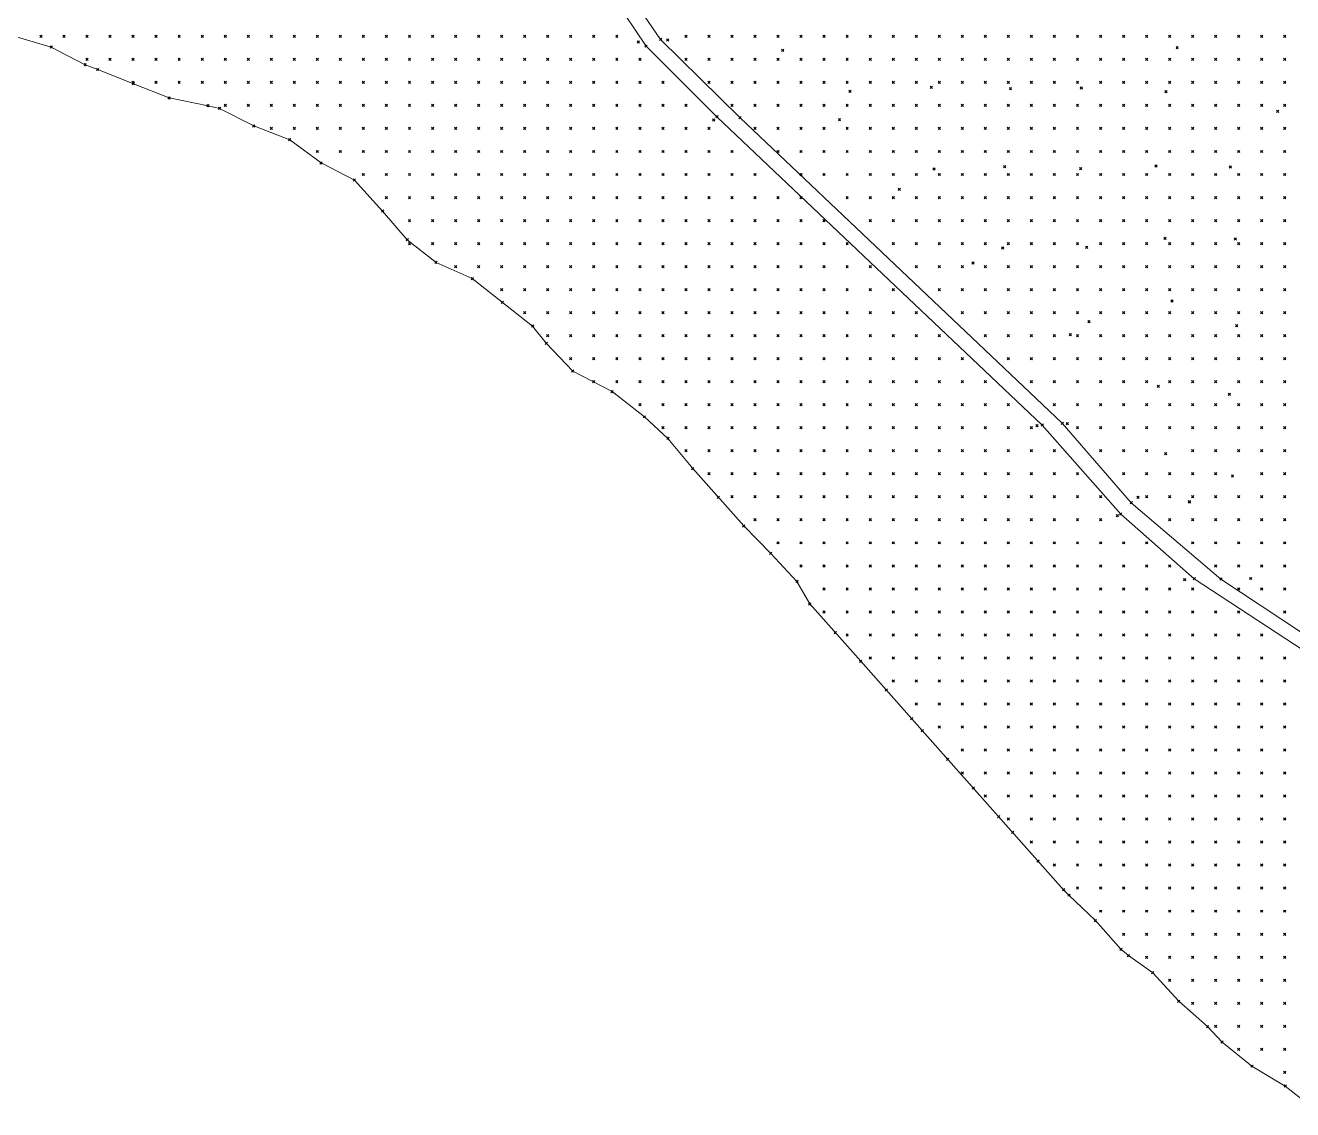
# Model space of a CAD drawing. Header units: metres. Extents: x 441556 to 446409, y 432338 to 461058.
# Drawn here: x 445470.2 to 445635.2, y 439231.1 to 439372.4 of the extents above; entities that cross this region are included whole.
import ezdxf

# ---------------------------------------------------------------- set-up
doc = ezdxf.new("R2010")
doc.units = ezdxf.units.M
doc.header["$MEASUREMENT"] = 0
doc.header["$PDMODE"] = 35
doc.header["$PDSIZE"] = 0.15
for name, color, linetype, lineweight in [('DTM-BRE-RevN_GRP_CURS APA', 2, 'Continuous', 0), ('DTM-BRE-RevN_GRP_DRUM PAMANT', 2, 'Continuous', 0), ('DTM-BRE-RevN_GRP_DRUM PIATRA', 2, 'Continuous', 0), ('DTM-NOK-RevN_LIDAR_co_lidar', 91, 'Continuous', 0), ('DTM-NOK-RevN_RTK', 32, 'Continuous', 0)]:
    doc.layers.add(name, color=color, linetype=linetype, lineweight=lineweight)

msp = doc.modelspace()

# ---------------------------------------------------------------- linework, layer by layer
at = {"layer": 'DTM-BRE-RevN_GRP_CURS APA'}
for p, q in [((445473.578, 439369.524, 324.574), (445468.758, 439370.937, 324.574)), ((445477.997, 439367.211, 324.784), (445473.578, 439369.524, 324.574)), ((445479.637, 439366.597, 324.942), (445477.997, 439367.211, 324.784)), ((445484.281, 439364.744, 324.89), (445479.637, 439366.597, 324.942)), ((445488.925, 439362.892, 324.89), (445484.281, 439364.744, 324.89)), ((445493.997, 439361.874, 325.258), (445488.925, 439362.892, 324.89)), ((445495.496, 439361.53, 325.258), (445493.997, 439361.874, 325.258)), ((445499.948, 439359.253, 325.258), (445495.496, 439361.53, 325.258)), ((445504.639, 439357.444, 324.942), (445499.948, 439359.253, 325.258)), ((445508.707, 439354.418, 324.153), (445504.639, 439357.444, 324.942)), ((445513.048, 439352.2, 324.607), (445508.707, 439354.418, 324.153)), ((445516.73, 439348.143, 323.669), (445513.048, 439352.2, 324.607)), ((445519.926, 439344.427, 322.732), (445516.73, 439348.143, 323.669)), ((445523.688, 439341.46, 323.544), (445519.926, 439344.427, 322.732)), ((445528.392, 439339.354, 323.607), (445523.688, 439341.46, 323.544)), ((445536.256, 439333.176, 323.607), (445528.392, 439339.354, 323.607)), ((445538.027, 439330.921, 323.482), (445536.256, 439333.176, 323.607)), ((445541.478, 439327.298, 323.669), (445538.027, 439330.921, 323.482)), ((445546.613, 439324.638, 324.294), (445541.478, 439327.298, 323.669)), ((445550.81, 439321.345, 323.982), (445546.613, 439324.638, 324.294)), ((445553.879, 439318.532, 323.732), (445550.81, 439321.345, 323.982)), ((445557.116, 439314.606, 324.294), (445553.879, 439318.532, 323.732)), ((445563.754, 439307.126, 324.294), (445557.116, 439314.606, 324.294)), ((445567.259, 439303.552, 324.294), (445563.754, 439307.126, 324.294)), ((445570.671, 439299.895, 324.419), (445567.259, 439303.552, 324.294)), ((445572.342, 439296.976, 324.482), (445570.671, 439299.895, 324.419)), ((445578.979, 439289.497, 324.482), (445572.342, 439296.976, 324.482)), ((445582.298, 439285.757, 324.857), (445578.979, 439289.497, 324.482)), ((445585.617, 439282.017, 325.169), (445582.298, 439285.757, 324.857)), ((445605.4, 439259.722, 325.169), (445585.617, 439282.017, 325.169)), ((445606.085, 439259.024, 324.794), (445605.4, 439259.722, 325.169)), ((445609.541, 439255.715, 324.794), (445606.085, 439259.024, 324.794)), ((445612.859, 439251.975, 324.857), (445609.541, 439255.715, 324.794)), ((445613.837, 439251.146, 324.607), (445612.859, 439251.975, 324.857)), ((445617.003, 439248.92, 324.607), (445613.837, 439251.146, 324.607)), ((445620.385, 439245.194, 324.669), (445617.003, 439248.92, 324.607)), ((445624.138, 439241.89, 324.669), (445620.385, 439245.194, 324.669)), ((445626.038, 439239.878, 324.332), (445624.138, 439241.89, 324.669)), ((445629.931, 439236.741, 324.332), (445626.038, 439239.878, 324.332)), ((445634.261, 439234.145, 324.767), (445629.931, 439236.741, 324.332)), ((445638.209, 439231.075, 324.767), (445634.261, 439234.145, 324.767))]:
    msp.add_line(p, q, dxfattribs=at)
at = {"layer": 'DTM-BRE-RevN_GRP_DRUM PAMANT'}
for p, q in [((445544.056, 439380.06, 354.585), (445551.036, 439369.637, 353.845)), ((445551.036, 439369.637, 353.845), (445560.254, 439360.446, 353.48)), ((445560.254, 439360.446, 353.48), (445602.619, 439320.264, 347.753)), ((445602.619, 439320.264, 347.753), (445612.834, 439308.669, 346.917)), ((445612.834, 439308.669, 346.917), (445622.412, 439300.254, 345.116)), ((445622.412, 439300.254, 345.116), (445637.867, 439290.102, 341.821))]:
    msp.add_line(p, q, dxfattribs=at)
at = {"layer": 'DTM-BRE-RevN_GRP_DRUM PIATRA'}
for p, q in [((445552.932, 439370.523, 354.027), (445546.317, 439380.122, 354.813)), ((445563.276, 439360.315, 353.69), (445552.932, 439370.523, 354.027)), ((445605.226, 439320.498, 347.932), (445563.276, 439360.315, 353.69)), ((445614.208, 439310.148, 347.075), (445605.226, 439320.498, 347.932)), ((445625.895, 439300.203, 344.87), (445614.208, 439310.148, 347.075)), ((445640.683, 439290.391, 341.567), (445625.895, 439300.203, 344.87))]:
    msp.add_line(p, q, dxfattribs=at)
at = {"layer": 'DTM-NOK-RevN_LIDAR_co_lidar'}
for p in [(445472.24, 439370.913, 324.599), (445475.239, 439370.913, 324.827), (445478.239, 439370.913, 325.064), (445481.238, 439370.913, 325.147), (445484.237, 439370.913, 325.31), (445487.237, 439370.913, 326.45), (445490.236, 439370.913, 328.818), (445493.235, 439370.913, 329.915), (445496.235, 439370.913, 329.734), (445499.234, 439370.913, 329.691), (445502.233, 439370.913, 330.225), (445505.233, 439370.913, 331.043), (445508.232, 439370.913, 331.889), (445511.231, 439370.913, 332.847), (445514.231, 439370.913, 334.143), (445517.23, 439370.913, 335.805), (445520.229, 439370.913, 337.62), (445523.229, 439370.913, 339.822), (445526.228, 439370.913, 342.407), (445529.227, 439370.913, 345.377), (445532.227, 439370.913, 347.632), (445535.226, 439370.913, 349.513), (445538.226, 439370.913, 350.975), (445541.225, 439370.913, 351.592), (445544.224, 439370.913, 352.267), (445547.224, 439370.913, 352.889), (445556.222, 439370.913, 354.901), (445559.221, 439370.913, 355.317), (445562.22, 439370.913, 355.597), (445565.22, 439370.913, 355.969), (445568.219, 439370.913, 356.793), (445571.218, 439370.913, 357.53), (445574.218, 439370.913, 357.712), (445577.217, 439370.913, 358.054), (445580.216, 439370.913, 358.586), (445583.216, 439370.913, 359.222), (445586.215, 439370.913, 359.959), (445589.214, 439370.913, 360.81), (445592.214, 439370.913, 361.705), (445595.213, 439370.913, 362.482), (445598.212, 439370.913, 363.121), (445601.212, 439370.913, 363.783), (445604.211, 439370.913, 364.45), (445607.21, 439370.913, 365.056), (445610.21, 439370.913, 365.49), (445613.209, 439370.913, 365.779), (445616.208, 439370.913, 366.225), (445619.208, 439370.913, 366.65), (445622.207, 439370.913, 366.741), (445625.206, 439370.913, 366.597), (445628.206, 439370.913, 366.418), (445631.205, 439370.913, 366.179), (445634.204, 439370.913, 365.737), (445478.239, 439367.914, 324.723), (445481.238, 439367.914, 325.086), (445484.237, 439367.914, 325.155), (445487.237, 439367.914, 325.364), (445490.236, 439367.914, 326.228), (445493.235, 439367.914, 326.965), (445496.235, 439367.914, 327.356), (445499.234, 439367.914, 327.491), (445502.233, 439367.914, 328.057), (445505.233, 439367.914, 329.158), (445508.232, 439367.914, 330.203), (445511.231, 439367.914, 331.332), (445514.231, 439367.914, 332.687), (445517.23, 439367.914, 334.129), (445520.229, 439367.914, 335.598), (445523.229, 439367.914, 337.549), (445526.228, 439367.914, 340.111), (445529.227, 439367.914, 343.219), (445532.227, 439367.914, 345.725), (445535.226, 439367.914, 348.184), (445538.226, 439367.914, 349.539), (445541.225, 439367.914, 350.782), (445544.224, 439367.914, 351.41), (445547.224, 439367.914, 352.07), (445550.223, 439367.914, 352.779), (445556.222, 439367.914, 354.207), (445559.221, 439367.914, 354.828), (445562.22, 439367.914, 355.215), (445565.22, 439367.914, 355.508), (445568.219, 439367.914, 356.088), (445571.218, 439367.914, 356.848), (445574.218, 439367.914, 357.354), (445577.217, 439367.914, 357.627), (445580.216, 439367.914, 358.024), (445583.216, 439367.914, 358.661), (445586.215, 439367.914, 359.343), (445589.214, 439367.914, 360.215), (445592.214, 439367.914, 361.13), (445595.213, 439367.914, 361.943), (445598.212, 439367.914, 362.605), (445601.212, 439367.914, 363.196), (445604.211, 439367.914, 363.839), (445607.21, 439367.914, 364.48), (445610.21, 439367.914, 364.883), (445613.209, 439367.914, 365.138), (445616.208, 439367.914, 365.346), (445619.208, 439367.914, 365.419), (445622.207, 439367.914, 365.326), (445625.206, 439367.914, 365.338), (445628.206, 439367.914, 365.066), (445631.205, 439367.914, 364.573), (445634.204, 439367.914, 364.077), (445484.237, 439364.914, 324.629), (445487.237, 439364.914, 324.965), (445490.236, 439364.914, 325.185), (445493.235, 439364.914, 325.517), (445496.235, 439364.914, 325.978), (445499.234, 439364.914, 326.208), (445502.233, 439364.914, 326.405), (445505.233, 439364.914, 327.209), (445508.232, 439364.914, 328.561), (445511.231, 439364.914, 329.984), (445514.231, 439364.914, 331.379), (445517.23, 439364.914, 332.711), (445520.229, 439364.914, 334.174), (445523.229, 439364.914, 336.054), (445526.228, 439364.914, 339.753), (445529.227, 439364.914, 341.466), (445532.227, 439364.914, 343.208), (445535.226, 439364.914, 346.135), (445538.226, 439364.914, 347.481), (445541.225, 439364.914, 349.456), (445544.224, 439364.914, 350.348), (445547.224, 439364.914, 351.081), (445550.223, 439364.914, 351.78), (445553.222, 439364.914, 352.631), (445559.221, 439364.914, 354.247), (445562.22, 439364.914, 354.851), (445565.22, 439364.914, 355.152), (445568.219, 439364.914, 355.411), (445571.218, 439364.914, 356.034), (445574.218, 439364.914, 356.877), (445577.217, 439364.914, 357.271), (445580.216, 439364.914, 357.617), (445583.216, 439364.914, 358.139), (445586.215, 439364.914, 358.834), (445589.214, 439364.914, 359.651), (445592.214, 439364.914, 360.462), (445595.213, 439364.914, 361.333), (445598.212, 439364.914, 362.101), (445601.212, 439364.914, 362.746), (445604.211, 439364.914, 363.298), (445607.21, 439364.914, 363.788), (445610.21, 439364.914, 364.101), (445613.209, 439364.914, 364.262), (445616.208, 439364.914, 364.276), (445619.208, 439364.914, 364.093), (445622.207, 439364.914, 363.824), (445625.206, 439364.914, 363.621), (445628.206, 439364.914, 363.349), (445631.205, 439364.914, 363.049), (445634.204, 439364.914, 362.638), (445496.235, 439361.915, 325.285), (445499.234, 439361.915, 325.564), (445502.233, 439361.915, 325.657), (445505.233, 439361.915, 325.929), (445508.232, 439361.915, 326.721), (445511.231, 439361.915, 328.213), (445514.231, 439361.915, 330.122), (445517.23, 439361.915, 331.741), (445520.229, 439361.915, 333.495), (445523.229, 439361.915, 335.567), (445526.228, 439361.915, 338.116), (445529.227, 439361.915, 339.579), (445532.227, 439361.915, 341.488), (445535.226, 439361.915, 343.381), (445538.226, 439361.915, 345.002), (445541.225, 439361.915, 346.945), (445544.224, 439361.915, 348.665), (445547.224, 439361.915, 350.359), (445550.223, 439361.915, 350.949), (445553.222, 439361.915, 351.666), (445556.222, 439361.915, 352.296), (445562.22, 439361.915, 354.066), (445565.22, 439361.915, 354.639), (445568.219, 439361.915, 355.006), (445571.218, 439361.915, 355.314), (445574.218, 439361.915, 356.009), (445577.217, 439361.915, 356.852), (445580.216, 439361.915, 357.284), (445583.216, 439361.915, 357.706), (445586.215, 439361.915, 358.309), (445589.214, 439361.915, 359.087), (445592.214, 439361.915, 359.841), (445595.213, 439361.915, 360.681), (445598.212, 439361.915, 361.508), (445601.212, 439361.915, 362.282), (445604.211, 439361.915, 362.768), (445607.21, 439361.915, 363.096), (445610.21, 439361.915, 363.241), (445613.209, 439361.915, 363.207), (445616.208, 439361.915, 362.983), (445619.208, 439361.915, 362.634), (445622.207, 439361.915, 362.283), (445625.206, 439361.915, 362.019), (445628.206, 439361.915, 361.798), (445631.205, 439361.915, 361.576), (445634.204, 439361.915, 361.278), (445502.233, 439358.916, 324.894), (445505.233, 439358.916, 325.184), (445508.232, 439358.916, 325.478), (445511.231, 439358.916, 326.561), (445514.231, 439358.916, 328.725), (445517.23, 439358.916, 331.211), (445520.229, 439358.916, 333.248), (445523.229, 439358.916, 335.188), (445526.228, 439358.916, 336.613), (445529.227, 439358.916, 337.998), (445532.227, 439358.916, 339.904), (445535.226, 439358.916, 341.889), (445538.226, 439358.916, 342.88), (445541.225, 439358.916, 344.665), (445544.224, 439358.916, 346.444), (445547.224, 439358.916, 349.43), (445550.223, 439358.916, 350.006), (445553.222, 439358.916, 350.493), (445556.222, 439358.916, 351.199), (445559.221, 439358.916, 352.174), (445565.22, 439358.916, 353.755), (445568.219, 439358.916, 354.391), (445571.218, 439358.916, 354.903), (445574.218, 439358.916, 355.304), (445577.217, 439358.916, 356.05), (445580.216, 439358.916, 356.807), (445583.216, 439358.916, 357.293), (445586.215, 439358.916, 357.834), (445589.214, 439358.916, 358.489), (445592.214, 439358.916, 359.255), (445595.213, 439358.916, 360.084), (445598.212, 439358.916, 360.854), (445601.212, 439358.916, 361.652), (445604.211, 439358.916, 362.077), (445607.21, 439358.916, 362.273), (445610.21, 439358.916, 362.217), (445613.209, 439358.916, 361.976), (445616.208, 439358.916, 361.648), (445619.208, 439358.916, 361.263), (445622.207, 439358.916, 360.883), (445625.206, 439358.916, 360.636), (445628.206, 439358.916, 360.495), (445631.205, 439358.916, 360.35), (445634.204, 439358.916, 360.074), (445508.232, 439355.916, 324.463), (445511.231, 439355.916, 325.503), (445514.231, 439355.916, 327.494), (445517.23, 439355.916, 329.984), (445520.229, 439355.916, 332.416), (445523.229, 439355.916, 334.307), (445526.228, 439355.916, 335.479), (445529.227, 439355.916, 336.852), (445532.227, 439355.916, 337.921), (445535.226, 439355.916, 339.811), (445538.226, 439355.916, 340.544), (445541.225, 439355.916, 341.995), (445544.224, 439355.916, 344.105), (445547.224, 439355.916, 346.859), (445550.223, 439355.916, 347.27), (445553.222, 439355.916, 348.841), (445556.222, 439355.916, 350.068), (445559.221, 439355.916, 350.989), (445562.22, 439355.916, 351.971), (445568.219, 439355.916, 353.394), (445571.218, 439355.916, 354.039), (445574.218, 439355.916, 354.698), (445577.217, 439355.916, 355.289), (445580.216, 439355.916, 356.019), (445583.216, 439355.916, 356.794), (445586.215, 439355.916, 357.403), (445589.214, 439355.916, 357.968), (445592.214, 439355.916, 358.664), (445595.213, 439355.916, 359.466), (445598.212, 439355.916, 360.161), (445601.212, 439355.916, 360.77), (445604.211, 439355.916, 361.092), (445607.21, 439355.916, 361.144), (445610.21, 439355.916, 360.923), (445613.209, 439355.916, 360.517), (445616.208, 439355.916, 360.091), (445619.208, 439355.916, 359.722), (445622.207, 439355.916, 359.418), (445625.206, 439355.916, 359.268), (445628.206, 439355.916, 359.253), (445631.205, 439355.916, 359.224), (445634.204, 439355.916, 358.995), (445514.231, 439352.917, 325.524), (445517.23, 439352.917, 327.89), (445520.229, 439352.917, 330.83), (445523.229, 439352.917, 332.916), (445526.228, 439352.917, 334.096), (445529.227, 439352.917, 335.531), (445532.227, 439352.917, 336.382), (445535.226, 439352.917, 337.419), (445538.226, 439352.917, 337.586), (445541.225, 439352.917, 339.222), (445544.224, 439352.917, 341.237), (445547.224, 439352.917, 343.137), (445550.223, 439352.917, 345.092), (445553.222, 439352.917, 347.467), (445556.222, 439352.917, 348.867), (445559.221, 439352.917, 349.649), (445562.22, 439352.917, 350.521), (445565.22, 439352.917, 351.432), (445571.218, 439352.917, 353.081), (445574.218, 439352.917, 353.661), (445577.217, 439352.917, 354.239), (445580.216, 439352.917, 355.146), (445583.216, 439352.917, 356.249), (445586.215, 439352.917, 356.902), (445589.214, 439352.917, 357.441), (445592.214, 439352.917, 358.084), (445595.213, 439352.917, 358.824), (445598.212, 439352.917, 359.292), (445601.212, 439352.917, 359.687), (445604.211, 439352.917, 359.857), (445607.21, 439352.917, 359.788), (445610.21, 439352.917, 359.446), (445613.209, 439352.917, 359.003), (445616.208, 439352.917, 358.612), (445619.208, 439352.917, 358.292), (445622.207, 439352.917, 358.062), (445625.206, 439352.917, 357.979), (445628.206, 439352.917, 358.048), (445631.205, 439352.917, 358.125), (445634.204, 439352.917, 358.106), (445517.23, 439349.918, 325.522), (445520.229, 439349.918, 328.165), (445523.229, 439349.918, 330.182), (445526.228, 439349.918, 331.888), (445529.227, 439349.918, 333.901), (445532.227, 439349.918, 334.42), (445535.226, 439349.918, 334.338), (445538.226, 439349.918, 334.869), (445541.225, 439349.918, 336.626), (445544.224, 439349.918, 338.711), (445547.224, 439349.918, 341.07), (445550.223, 439349.918, 344.173), (445553.222, 439349.918, 345.784), (445556.222, 439349.918, 347.275), (445559.221, 439349.918, 348.384), (445562.22, 439349.918, 349.061), (445565.22, 439349.918, 349.844), (445568.219, 439349.918, 350.774), (445571.218, 439349.918, 351.716), (445577.217, 439349.918, 353.01), (445580.216, 439349.918, 353.752), (445583.216, 439349.918, 354.801), (445586.215, 439349.918, 355.977), (445589.214, 439349.918, 356.667), (445592.214, 439349.918, 357.353), (445595.213, 439349.918, 357.971), (445598.212, 439349.918, 358.221), (445601.212, 439349.918, 358.396), (445604.211, 439349.918, 358.449), (445607.21, 439349.918, 358.286), (445610.21, 439349.918, 357.889), (445613.209, 439349.918, 357.542), (445616.208, 439349.918, 357.282), (445619.208, 439349.918, 357.059), (445622.207, 439349.918, 356.926), (445625.206, 439349.918, 356.917), (445628.206, 439349.918, 357.041), (445631.205, 439349.918, 357.26), (445634.204, 439349.918, 357.481), (445520.229, 439346.918, 325.425), (445523.229, 439346.918, 327.244), (445526.228, 439346.918, 329.436), (445529.227, 439346.918, 331.627), (445532.227, 439346.918, 331.697), (445535.226, 439346.918, 331.496), (445538.226, 439346.918, 332.874), (445541.225, 439346.918, 334.426), (445544.224, 439346.918, 336.562), (445547.224, 439346.918, 339.741), (445550.223, 439346.918, 342.24), (445553.222, 439346.918, 343.237), (445556.222, 439346.918, 345.348), (445559.221, 439346.918, 346.739), (445562.22, 439346.918, 347.516), (445565.22, 439346.918, 348.375), (445568.219, 439346.918, 349.182), (445571.218, 439346.918, 350.168), (445574.218, 439346.918, 351.172), (445580.216, 439346.918, 352.428), (445583.216, 439346.918, 353.003), (445586.215, 439346.918, 354.408), (445589.214, 439346.918, 355.566), (445592.214, 439346.918, 356.249), (445595.213, 439346.918, 356.748), (445598.212, 439346.918, 357.046), (445601.212, 439346.918, 357.047), (445604.211, 439346.918, 356.948), (445607.21, 439346.918, 356.742), (445610.21, 439346.918, 356.388), (445613.209, 439346.918, 356.171), (445616.208, 439346.918, 356.015), (445619.208, 439346.918, 355.908), (445622.207, 439346.918, 355.912), (445625.206, 439346.918, 356.066), (445628.206, 439346.918, 356.326), (445631.205, 439346.918, 356.623), (445634.204, 439346.918, 356.916), (445520.229, 439343.919, 323.749), (445523.229, 439343.919, 325.187), (445526.228, 439343.919, 326.862), (445529.227, 439343.919, 328.122), (445532.227, 439343.919, 329.041), (445535.226, 439343.919, 329.756), (445538.226, 439343.919, 331.093), (445541.225, 439343.919, 332.786), (445544.224, 439343.919, 334.947), (445547.224, 439343.919, 337.685), (445550.223, 439343.919, 339.661), (445553.222, 439343.919, 340.824), (445556.222, 439343.919, 342.899), (445559.221, 439343.919, 344.402), (445562.22, 439343.919, 345.907), (445565.22, 439343.919, 347.065), (445568.219, 439343.919, 347.807), (445571.218, 439343.919, 348.763), (445574.218, 439343.919, 349.641), (445577.217, 439343.919, 350.618), (445583.216, 439343.919, 351.784), (445586.215, 439343.919, 352.568), (445589.214, 439343.919, 353.86), (445592.214, 439343.919, 354.536), (445595.213, 439343.919, 355.249), (445598.212, 439343.919, 355.579), (445601.212, 439343.919, 355.675), (445604.211, 439343.919, 355.421), (445607.21, 439343.919, 355.25), (445610.21, 439343.919, 355.059), (445613.209, 439343.919, 354.905), (445616.208, 439343.919, 354.851), (445619.208, 439343.919, 354.902), (445622.207, 439343.919, 355.096), (445625.206, 439343.919, 355.381), (445628.206, 439343.919, 355.709), (445631.205, 439343.919, 355.975), (445634.204, 439343.919, 356.268), (445526.228, 439340.92, 324.343), (445529.227, 439340.92, 324.846), (445532.227, 439340.92, 326.361), (445535.226, 439340.92, 327.951), (445538.226, 439340.92, 329.304), (445541.225, 439340.92, 331.501), (445544.224, 439340.92, 334.049), (445547.224, 439340.92, 336.053), (445550.223, 439340.92, 337.719), (445553.222, 439340.92, 338.701), (445556.222, 439340.92, 339.946), (445559.221, 439340.92, 341.52), (445562.22, 439340.92, 343.583), (445565.22, 439340.92, 345.227), (445568.219, 439340.92, 346.276), (445571.218, 439340.92, 347.273), (445574.218, 439340.92, 348.195), (445577.217, 439340.92, 349.19), (445580.216, 439340.92, 350.059), (445586.215, 439340.92, 351.165), (445589.214, 439340.92, 351.809), (445592.214, 439340.92, 352.638), (445595.213, 439340.92, 353.59), (445598.212, 439340.92, 353.993), (445601.212, 439340.92, 354.143), (445604.211, 439340.92, 353.95), (445607.21, 439340.92, 353.882), (445610.21, 439340.92, 353.864), (445613.209, 439340.92, 353.81), (445616.208, 439340.92, 353.907), (445619.208, 439340.92, 354.13), (445622.207, 439340.92, 354.468), (445625.206, 439340.92, 354.778), (445628.206, 439340.92, 355.045), (445631.205, 439340.92, 355.324), (445634.204, 439340.92, 355.674), (445532.227, 439337.92, 324.155), (445535.226, 439337.92, 325.894), (445538.226, 439337.92, 327.496), (445541.225, 439337.92, 330.404), (445544.224, 439337.92, 332.96), (445547.224, 439337.92, 334.77), (445550.223, 439337.92, 335.576), (445553.222, 439337.92, 336.231), (445556.222, 439337.92, 337.234), (445559.221, 439337.92, 338.581), (445562.22, 439337.92, 340.311), (445565.22, 439337.92, 342.491), (445568.219, 439337.92, 344.577), (445571.218, 439337.92, 346.017), (445574.218, 439337.92, 347.003), (445577.217, 439337.92, 347.892), (445580.216, 439337.92, 348.683), (445583.216, 439337.92, 349.359), (445589.214, 439337.92, 350.386), (445592.214, 439337.92, 351.084), (445595.213, 439337.92, 351.935), (445598.212, 439337.92, 352.447), (445601.212, 439337.92, 352.64), (445604.211, 439337.92, 352.697), (445607.21, 439337.92, 352.727), (445610.21, 439337.92, 352.814), (445613.209, 439337.92, 352.951), (445616.208, 439337.92, 353.163), (445619.208, 439337.92, 353.466), (445622.207, 439337.92, 353.833), (445625.206, 439337.92, 354.181), (445628.206, 439337.92, 354.476), (445631.205, 439337.92, 354.831), (445634.204, 439337.92, 355.193), (445535.226, 439334.921, 324.231), (445538.226, 439334.921, 325.574), (445541.225, 439334.921, 329.292), (445544.224, 439334.921, 331.859), (445547.224, 439334.921, 333.01), (445550.223, 439334.921, 333.268), (445553.222, 439334.921, 334.019), (445556.222, 439334.921, 334.998), (445559.221, 439334.921, 336.318), (445562.22, 439334.921, 337.788), (445565.22, 439334.921, 339.934), (445568.219, 439334.921, 342.528), (445571.218, 439334.921, 344.279), (445574.218, 439334.921, 345.255), (445577.217, 439334.921, 346.362), (445580.216, 439334.921, 347.433), (445583.216, 439334.921, 348.254), (445586.215, 439334.921, 348.964), (445592.214, 439334.921, 349.753), (445595.213, 439334.921, 350.439), (445598.212, 439334.921, 350.764), (445601.212, 439334.921, 351.234), (445604.211, 439334.921, 351.489), (445607.21, 439334.921, 351.829), (445610.21, 439334.921, 352.072), (445613.209, 439334.921, 352.274), (445616.208, 439334.921, 352.425), (445619.208, 439334.921, 352.757), (445622.207, 439334.921, 353.235), (445625.206, 439334.921, 353.669), (445628.206, 439334.921, 354.021), (445631.205, 439334.921, 354.379), (445634.204, 439334.921, 354.686), (445538.226, 439331.922, 324.213), (445541.225, 439331.922, 327.864), (445544.224, 439331.922, 330.303), (445547.224, 439331.922, 330.876), (445550.223, 439331.922, 331.192), (445553.222, 439331.922, 332.136), (445556.222, 439331.922, 333.3), (445559.221, 439331.922, 334.391), (445562.22, 439331.922, 335.844), (445565.22, 439331.922, 337.988), (445568.219, 439331.922, 339.95), (445571.218, 439331.922, 341.027), (445574.218, 439331.922, 342.15), (445577.217, 439331.922, 344.163), (445580.216, 439331.922, 346.169), (445583.216, 439331.922, 347.182), (445586.215, 439331.922, 347.691), (445589.214, 439331.922, 348.166), (445595.213, 439331.922, 349.138), (445598.212, 439331.922, 349.694), (445601.212, 439331.922, 349.816), (445604.211, 439331.922, 350.057), (445607.21, 439331.922, 351.02), (445610.21, 439331.922, 351.563), (445613.209, 439331.922, 351.786), (445616.208, 439331.922, 351.885), (445619.208, 439331.922, 352.241), (445622.207, 439331.922, 352.711), (445625.206, 439331.922, 353.168), (445628.206, 439331.922, 353.523), (445631.205, 439331.922, 353.812), (445634.204, 439331.922, 354.101), (445541.225, 439328.922, 325.385), (445544.224, 439328.922, 327.538), (445547.224, 439328.922, 328.314), (445550.223, 439328.922, 329.053), (445553.222, 439328.922, 330.173), (445556.222, 439328.922, 331.648), (445559.221, 439328.922, 333.044), (445562.22, 439328.922, 334.5), (445565.22, 439328.922, 336.004), (445568.219, 439328.922, 337.312), (445571.218, 439328.922, 338.579), (445574.218, 439328.922, 340.236), (445577.217, 439328.922, 342.437), (445580.216, 439328.922, 344.747), (445583.216, 439328.922, 346.345), (445586.215, 439328.922, 346.849), (445589.214, 439328.922, 347.281), (445592.214, 439328.922, 347.641), (445598.212, 439328.922, 348.654), (445601.212, 439328.922, 349.101), (445604.211, 439328.922, 349.239), (445607.21, 439328.922, 349.772), (445610.21, 439328.922, 350.998), (445613.209, 439328.922, 351.339), (445616.208, 439328.922, 351.553), (445619.208, 439328.922, 351.846), (445622.207, 439328.922, 352.175), (445625.206, 439328.922, 352.564), (445628.206, 439328.922, 352.904), (445631.205, 439328.922, 353.192), (445634.204, 439328.922, 353.509), (445544.224, 439325.923, 324.149), (445547.224, 439325.923, 325.229), (445550.223, 439325.923, 326.49), (445553.222, 439325.923, 328.117), (445556.222, 439325.923, 330.186), (445559.221, 439325.923, 331.996), (445562.22, 439325.923, 333.514), (445565.22, 439325.923, 334.446), (445568.219, 439325.923, 335.366), (445571.218, 439325.923, 337.176), (445574.218, 439325.923, 339.171), (445577.217, 439325.923, 341.069), (445580.216, 439325.923, 343.602), (445583.216, 439325.923, 345.469), (445586.215, 439325.923, 346.239), (445589.214, 439325.923, 346.655), (445592.214, 439325.923, 346.977), (445595.213, 439325.923, 347.545), (445601.212, 439325.923, 348.354), (445604.211, 439325.923, 348.675), (445607.21, 439325.923, 348.856), (445610.21, 439325.923, 350.233), (445613.209, 439325.923, 350.829), (445616.208, 439325.923, 351.151), (445619.208, 439325.923, 351.413), (445622.207, 439325.923, 351.694), (445625.206, 439325.923, 351.958), (445628.206, 439325.923, 352.23), (445631.205, 439325.923, 352.527), (445634.204, 439325.923, 352.949), (445550.223, 439322.924, 324.419), (445553.222, 439322.924, 326.101), (445556.222, 439322.924, 328.503), (445559.221, 439322.924, 330.706), (445562.22, 439322.924, 331.916), (445565.22, 439322.924, 332.752), (445568.219, 439322.924, 334.072), (445571.218, 439322.924, 335.823), (445574.218, 439322.924, 337.798), (445577.217, 439322.924, 340.09), (445580.216, 439322.924, 342.599), (445583.216, 439322.924, 344.814), (445586.215, 439322.924, 345.616), (445589.214, 439322.924, 346.032), (445592.214, 439322.924, 346.34), (445595.213, 439322.924, 346.862), (445598.212, 439322.924, 347.475), (445604.211, 439322.924, 348.072), (445607.21, 439322.924, 348.372), (445610.21, 439322.924, 348.826), (445613.209, 439322.924, 350.172), (445616.208, 439322.924, 350.712), (445619.208, 439322.924, 350.925), (445622.207, 439322.924, 351.134), (445625.206, 439322.924, 351.32), (445628.206, 439322.924, 351.534), (445631.205, 439322.924, 351.879), (445634.204, 439322.924, 352.557), (445553.222, 439319.924, 324.137), (445556.222, 439319.924, 326.26), (445559.221, 439319.924, 328.797), (445562.22, 439319.924, 330.186), (445565.22, 439319.924, 331.237), (445568.219, 439319.924, 332.975), (445571.218, 439319.924, 334.76), (445574.218, 439319.924, 336.651), (445577.217, 439319.924, 339.285), (445580.216, 439319.924, 341.922), (445583.216, 439319.924, 344.169), (445586.215, 439319.924, 344.855), (445589.214, 439319.924, 345.378), (445592.214, 439319.924, 345.818), (445595.213, 439319.924, 346.233), (445598.212, 439319.924, 346.572), (445601.212, 439319.924, 347.216), (445607.21, 439319.924, 347.969), (445610.21, 439319.924, 348.323), (445613.209, 439319.924, 349.562), (445616.208, 439319.924, 350.247), (445619.208, 439319.924, 350.471), (445622.207, 439319.924, 350.603), (445625.206, 439319.924, 350.735), (445628.206, 439319.924, 350.893), (445631.205, 439319.924, 351.319), (445634.204, 439319.924, 352.253), (445556.222, 439316.925, 324.739), (445559.221, 439316.925, 326.631), (445562.22, 439316.925, 328.327), (445565.22, 439316.925, 329.922), (445568.219, 439316.925, 331.454), (445571.218, 439316.925, 333.141), (445574.218, 439316.925, 335.583), (445577.217, 439316.925, 338.598), (445580.216, 439316.925, 341.433), (445583.216, 439316.925, 343.259), (445586.215, 439316.925, 344.304), (445589.214, 439316.925, 344.919), (445592.214, 439316.925, 345.301), (445595.213, 439316.925, 345.573), (445598.212, 439316.925, 346.162), (445601.212, 439316.925, 346.432), (445604.211, 439316.925, 347.172), (445610.21, 439316.925, 347.706), (445613.209, 439316.925, 348.381), (445616.208, 439316.925, 349.626), (445622.207, 439316.925, 350.161), (445625.206, 439316.925, 350.309), (445628.206, 439316.925, 350.335), (445631.205, 439316.925, 350.726), (445634.204, 439316.925, 351.842), (445559.221, 439313.926, 325.054), (445562.22, 439313.926, 326.644), (445565.22, 439313.926, 328.133), (445568.219, 439313.926, 329.795), (445571.218, 439313.926, 331.704), (445574.218, 439313.926, 334.055), (445577.217, 439313.926, 336.862), (445580.216, 439313.926, 340.298), (445583.216, 439313.926, 342.675), (445586.215, 439313.926, 343.68), (445589.214, 439313.926, 344.36), (445592.214, 439313.926, 344.767), (445595.213, 439313.926, 345.068), (445598.212, 439313.926, 345.586), (445601.212, 439313.926, 346.05), (445604.211, 439313.926, 346.508), (445607.21, 439313.926, 346.971), (445613.209, 439313.926, 347.626), (445616.208, 439313.926, 348.429), (445619.208, 439313.926, 349.437), (445622.207, 439313.926, 349.857), (445625.206, 439313.926, 349.926), (445631.205, 439313.926, 350.108), (445634.204, 439313.926, 351.028), (445562.22, 439310.926, 325.427), (445565.22, 439310.926, 326.579), (445568.219, 439310.926, 328.098), (445571.218, 439310.926, 330.349), (445574.218, 439310.926, 332.981), (445577.217, 439310.926, 335.38), (445580.216, 439310.926, 338.034), (445583.216, 439310.926, 342.282), (445586.215, 439310.926, 342.837), (445589.214, 439310.926, 343.531), (445592.214, 439310.926, 344.424), (445595.213, 439310.926, 344.678), (445598.212, 439310.926, 345.07), (445601.212, 439310.926, 345.495), (445604.211, 439310.926, 345.998), (445607.21, 439310.926, 346.257), (445610.21, 439310.926, 346.708), (445616.208, 439310.926, 347.746), (445619.208, 439310.926, 348.223), (445622.207, 439310.926, 348.732), (445625.206, 439310.926, 349.269), (445628.206, 439310.926, 349.429), (445631.205, 439310.926, 349.446), (445634.204, 439310.926, 349.981), (445565.22, 439307.927, 325.176), (445568.219, 439307.927, 326.653), (445571.218, 439307.927, 328.641), (445574.218, 439307.927, 331.512), (445577.217, 439307.927, 334.797), (445580.216, 439307.927, 337.157), (445583.216, 439307.927, 339.415), (445586.215, 439307.927, 340.769), (445589.214, 439307.927, 342.679), (445592.214, 439307.927, 343.745), (445595.213, 439307.927, 344.404), (445598.212, 439307.927, 344.682), (445601.212, 439307.927, 344.883), (445604.211, 439307.927, 345.381), (445607.21, 439307.927, 345.72), (445610.21, 439307.927, 346.076), (445619.208, 439307.927, 347.196), (445622.207, 439307.927, 347.599), (445625.206, 439307.927, 347.832), (445628.206, 439307.927, 348.276), (445631.205, 439307.927, 348.604), (445634.204, 439307.927, 348.846), (445568.219, 439304.928, 325.381), (445571.218, 439304.928, 327.233), (445574.218, 439304.928, 330.07), (445577.217, 439304.928, 333.306), (445580.216, 439304.928, 335.458), (445583.216, 439304.928, 337.02), (445586.215, 439304.928, 339.024), (445589.214, 439304.928, 342.148), (445592.214, 439304.928, 342.716), (445595.213, 439304.928, 343.774), (445598.212, 439304.928, 344.366), (445601.212, 439304.928, 344.539), (445604.211, 439304.928, 344.872), (445607.21, 439304.928, 345.232), (445610.21, 439304.928, 345.517), (445613.209, 439304.928, 346.015), (445616.208, 439304.928, 346.168), (445622.207, 439304.928, 346.43), (445625.206, 439304.928, 346.851), (445628.206, 439304.928, 347.031), (445631.205, 439304.928, 347.17), (445634.204, 439304.928, 347.487), (445571.218, 439301.928, 325.568), (445574.218, 439301.928, 327.839), (445577.217, 439301.928, 330.779), (445580.216, 439301.928, 332.853), (445583.216, 439301.928, 334.552), (445586.215, 439301.928, 336.793), (445589.214, 439301.928, 339.828), (445592.214, 439301.928, 341.796), (445595.213, 439301.928, 343.037), (445598.212, 439301.928, 343.988), (445601.212, 439301.928, 344.247), (445604.211, 439301.928, 344.428), (445607.21, 439301.928, 344.634), (445610.21, 439301.928, 344.896), (445613.209, 439301.928, 345.404), (445616.208, 439301.928, 345.729), (445619.208, 439301.928, 345.625), (445625.206, 439301.928, 345.539), (445628.206, 439301.928, 345.85), (445631.205, 439301.928, 346.038), (445634.204, 439301.928, 346.264), (445574.218, 439298.929, 326.075), (445577.217, 439298.929, 328.325), (445580.216, 439298.929, 330.595), (445583.216, 439298.929, 333.224), (445586.215, 439298.929, 336.025), (445589.214, 439298.929, 338.603), (445592.214, 439298.929, 341.21), (445595.213, 439298.929, 342.369), (445598.212, 439298.929, 342.989), (445601.212, 439298.929, 343.518), (445604.211, 439298.929, 343.952), (445607.21, 439298.929, 344.125), (445610.21, 439298.929, 344.31), (445613.209, 439298.929, 344.767), (445616.208, 439298.929, 345.187), (445619.208, 439298.929, 345.264), (445622.207, 439298.929, 345.003), (445628.206, 439298.929, 344.546), (445631.205, 439298.929, 344.534), (445634.204, 439298.929, 344.892), (445574.218, 439295.93, 324.691), (445577.217, 439295.93, 326.563), (445580.216, 439295.93, 329.004), (445583.216, 439295.93, 332.224), (445586.215, 439295.93, 335.012), (445589.214, 439295.93, 337.471), (445592.214, 439295.93, 339.642), (445595.213, 439295.93, 341.302), (445598.212, 439295.93, 342.072), (445601.212, 439295.93, 342.791), (445604.211, 439295.93, 343.241), (445607.21, 439295.93, 343.547), (445610.21, 439295.93, 343.735), (445613.209, 439295.93, 344.146), (445616.208, 439295.93, 344.577), (445619.208, 439295.93, 344.707), (445622.207, 439295.93, 344.545), (445625.206, 439295.93, 344.23), (445628.206, 439295.93, 343.893), (445634.204, 439295.93, 343.465), (445577.217, 439292.93, 325.133), (445580.216, 439292.93, 327.004), (445583.216, 439292.93, 330.01), (445586.215, 439292.93, 333.431), (445589.214, 439292.93, 335.735), (445592.214, 439292.93, 337.687), (445595.213, 439292.93, 339.464), (445598.212, 439292.93, 340.764), (445601.212, 439292.93, 342.003), (445604.211, 439292.93, 342.429), (445607.21, 439292.93, 342.648), (445610.21, 439292.93, 342.937), (445613.209, 439292.93, 343.398), (445616.208, 439292.93, 343.878), (445619.208, 439292.93, 344.028), (445622.207, 439292.93, 343.915), (445625.206, 439292.93, 343.647), (445628.206, 439292.93, 343.324), (445631.205, 439292.93, 343.017), (445580.216, 439289.931, 325.355), (445583.216, 439289.931, 327.422), (445586.215, 439289.931, 330.787), (445589.214, 439289.931, 333.688), (445592.214, 439289.931, 335.677), (445595.213, 439289.931, 337.545), (445598.212, 439289.931, 339.674), (445601.212, 439289.931, 341.079), (445604.211, 439289.931, 341.752), (445607.21, 439289.931, 341.857), (445610.21, 439289.931, 342.123), (445613.209, 439289.931, 342.6), (445616.208, 439289.931, 343.055), (445619.208, 439289.931, 343.271), (445622.207, 439289.931, 343.184), (445625.206, 439289.931, 342.972), (445628.206, 439289.931, 342.79), (445631.205, 439289.931, 342.567), (445634.204, 439289.931, 342.221), (445583.216, 439286.932, 325.67), (445586.215, 439286.932, 327.978), (445589.214, 439286.932, 331.217), (445592.214, 439286.932, 333.476), (445595.213, 439286.932, 335.435), (445598.212, 439286.932, 338.346), (445601.212, 439286.932, 340.1), (445604.211, 439286.932, 340.968), (445607.21, 439286.932, 341.206), (445610.21, 439286.932, 341.354), (445613.209, 439286.932, 341.765), (445616.208, 439286.932, 342.22), (445619.208, 439286.932, 342.435), (445622.207, 439286.932, 342.453), (445625.206, 439286.932, 342.372), (445628.206, 439286.932, 342.236), (445631.205, 439286.932, 342.027), (445634.204, 439286.932, 341.763), (445586.215, 439283.932, 326.028), (445589.214, 439283.932, 328.531), (445592.214, 439283.932, 331.323), (445595.213, 439283.932, 333.932), (445598.212, 439283.932, 336.408), (445601.212, 439283.932, 338.72), (445604.211, 439283.932, 339.865), (445607.21, 439283.932, 340.463), (445610.21, 439283.932, 340.665), (445613.209, 439283.932, 340.975), (445616.208, 439283.932, 341.399), (445619.208, 439283.932, 341.632), (445622.207, 439283.932, 341.812), (445625.206, 439283.932, 341.846), (445628.206, 439283.932, 341.627), (445631.205, 439283.932, 341.342), (445634.204, 439283.932, 341.113), (445589.214, 439280.933, 326.354), (445592.214, 439280.933, 328.819), (445595.213, 439280.933, 331.951), (445598.212, 439280.933, 334.298), (445601.212, 439280.933, 336.139), (445604.211, 439280.933, 338.463), (445607.21, 439280.933, 339.552), (445610.21, 439280.933, 339.977), (445613.209, 439280.933, 340.274), (445616.208, 439280.933, 340.604), (445619.208, 439280.933, 340.838), (445622.207, 439280.933, 341.072), (445625.206, 439280.933, 341.175), (445628.206, 439280.933, 341.031), (445631.205, 439280.933, 340.724), (445634.204, 439280.933, 340.399), (445592.214, 439277.934, 326.366), (445595.213, 439277.934, 329.06), (445598.212, 439277.934, 332.013), (445601.212, 439277.934, 333.806), (445604.211, 439277.934, 336.697), (445607.21, 439277.934, 338.254), (445610.21, 439277.934, 339.178), (445613.209, 439277.934, 339.592), (445616.208, 439277.934, 339.879), (445619.208, 439277.934, 340.035), (445622.207, 439277.934, 340.197), (445625.206, 439277.934, 340.313), (445628.206, 439277.934, 340.359), (445631.205, 439277.934, 340.182), (445634.204, 439277.934, 339.801), (445592.214, 439274.934, 324.855), (445595.213, 439274.934, 326.873), (445598.212, 439274.934, 329.478), (445601.212, 439274.934, 332.153), (445604.211, 439274.934, 334.752), (445607.21, 439274.934, 336.353), (445610.21, 439274.934, 338.196), (445613.209, 439274.934, 338.884), (445616.208, 439274.934, 339.143), (445619.208, 439274.934, 339.226), (445622.207, 439274.934, 339.333), (445625.206, 439274.934, 339.423), (445628.206, 439274.934, 339.538), (445631.205, 439274.934, 339.488), (445634.204, 439274.934, 339.176), (445595.213, 439271.935, 325.295), (445598.212, 439271.935, 327.063), (445601.212, 439271.935, 329.487), (445604.211, 439271.935, 332.374), (445607.21, 439271.935, 334.302), (445610.21, 439271.935, 336.797), (445613.209, 439271.935, 337.929), (445616.208, 439271.935, 338.284), (445619.208, 439271.935, 338.346), (445622.207, 439271.935, 338.451), (445625.206, 439271.935, 338.566), (445628.206, 439271.935, 338.691), (445631.205, 439271.935, 338.735), (445634.204, 439271.935, 338.563), (445598.212, 439268.935, 325.3), (445601.212, 439268.935, 327.251), (445604.211, 439268.935, 329.376), (445607.21, 439268.935, 332.358), (445610.21, 439268.935, 334.734), (445613.209, 439268.935, 336.228), (445616.208, 439268.935, 337.228), (445619.208, 439268.935, 337.545), (445622.207, 439268.935, 337.669), (445625.206, 439268.935, 337.811), (445628.206, 439268.935, 337.952), (445631.205, 439268.935, 338.074), (445634.204, 439268.935, 338.002), (445601.212, 439265.936, 325.737), (445604.211, 439265.936, 327.476), (445607.21, 439265.936, 329.809), (445610.21, 439265.936, 332.092), (445613.209, 439265.936, 333.957), (445616.208, 439265.936, 336.046), (445619.208, 439265.936, 336.923), (445622.207, 439265.936, 337.086), (445625.206, 439265.936, 337.169), (445628.206, 439265.936, 337.277), (445631.205, 439265.936, 337.327), (445634.204, 439265.936, 337.259), (445604.211, 439262.937, 325.844), (445607.21, 439262.937, 327.512), (445610.21, 439262.937, 329.674), (445613.209, 439262.937, 332.245), (445616.208, 439262.937, 334.99), (445619.208, 439262.937, 336.224), (445622.207, 439262.937, 336.546), (445625.206, 439262.937, 336.645), (445628.206, 439262.937, 336.617), (445631.205, 439262.937, 336.636), (445634.204, 439262.937, 336.663), (445607.21, 439259.937, 325.784), (445610.21, 439259.937, 327.712), (445613.209, 439259.937, 330.384), (445616.208, 439259.937, 332.773), (445619.208, 439259.937, 334.741), (445622.207, 439259.937, 335.756), (445625.206, 439259.937, 336.049), (445628.206, 439259.937, 336.138), (445631.205, 439259.937, 336.215), (445634.204, 439259.937, 336.191), (445610.21, 439256.938, 325.909), (445613.209, 439256.938, 327.903), (445616.208, 439256.938, 330.215), (445619.208, 439256.938, 332.853), (445622.207, 439256.938, 334.63), (445625.206, 439256.938, 335.363), (445628.206, 439256.938, 335.678), (445631.205, 439256.938, 335.79), (445634.204, 439256.938, 335.752), (445613.209, 439253.939, 325.784), (445616.208, 439253.939, 327.778), (445619.208, 439253.939, 330.322), (445622.207, 439253.939, 333.004), (445625.206, 439253.939, 334.457), (445628.206, 439253.939, 334.855), (445631.205, 439253.939, 335.124), (445634.204, 439253.939, 335.265), (445616.208, 439250.939, 325.145), (445619.208, 439250.939, 327.458), (445622.207, 439250.939, 330.068), (445625.206, 439250.939, 332.288), (445628.206, 439250.939, 333.852), (445631.205, 439250.939, 334.719), (445634.204, 439250.939, 334.937), (445619.208, 439247.94, 325.462), (445622.207, 439247.94, 327.236), (445625.206, 439247.94, 329.471), (445628.206, 439247.94, 331.724), (445631.205, 439247.94, 333.631), (445634.204, 439247.94, 334.548), (445622.207, 439244.941, 325.264), (445625.206, 439244.941, 326.843), (445628.206, 439244.941, 329.05), (445631.205, 439244.941, 331.371), (445634.204, 439244.941, 333.194), (445625.206, 439241.941, 324.831), (445628.206, 439241.941, 325.896), (445631.205, 439241.941, 327.475), (445634.204, 439241.941, 330.049), (445628.206, 439238.942, 324.55), (445631.205, 439238.942, 325.514), (445634.204, 439238.942, 327.284), (445634.204, 439235.943, 325.796)]:
    msp.add_point(p, dxfattribs=at)
at = {"layer": 'DTM-NOK-RevN_RTK'}
for p in [(445473.578, 439369.524, 324.574), (445550.025, 439370.199, 353.787), (445551.036, 439369.637, 353.845), (445552.932, 439370.523, 354.027), (445553.856, 439370.44, 354.519), (445568.835, 439369.091, 357.078), (445620.187, 439369.438, 366.278), (445477.997, 439367.211, 324.784), (445479.637, 439366.597, 324.942), (445484.281, 439364.744, 324.89), (445588.172, 439364.271, 359.427), (445598.486, 439364.082, 362.272), (445607.723, 439364.181, 363.838), (445488.925, 439362.892, 324.89), (445577.573, 439363.76, 357.325), (445618.715, 439363.719, 363.766), (445493.997, 439361.874, 325.258), (445495.496, 439361.53, 325.258), (445633.264, 439361.157, 361.177), (445499.948, 439359.253, 325.258), (445559.847, 439360.031, 353.466), (445560.254, 439360.446, 353.48), (445563.276, 439360.315, 353.69), (445576.221, 439360.058, 356.307), (445504.639, 439357.444, 324.942), (445508.707, 439354.418, 324.153), (445588.544, 439353.635, 357.645), (445597.738, 439353.933, 359.795), (445607.624, 439353.694, 360.261), (445617.421, 439354.027, 358.909), (445627.126, 439353.907, 358.549), (445513.048, 439352.2, 324.607), (445583.991, 439350.997, 356.081), (445516.73, 439348.143, 323.669), (445519.926, 439344.427, 322.732), (445618.612, 439344.589, 355.087), (445627.759, 439344.51, 356.049), (445597.478, 439343.345, 355.588), (445608.411, 439343.443, 354.906), (445523.688, 439341.46, 323.544), (445593.617, 439341.37, 354.02), (445528.392, 439339.354, 323.607), (445532.324, 439336.265, 323.607), (445619.507, 439336.452, 353.14), (445536.256, 439333.176, 323.607), (445608.718, 439333.761, 351.812), (445627.936, 439333.204, 353.784), (445606.273, 439332.041, 351.503), (445538.027, 439330.921, 323.482), (445541.478, 439327.298, 323.669), (445546.613, 439324.638, 324.294), (445617.729, 439325.325, 351.309), (445626.996, 439324.295, 351.833), (445550.81, 439321.345, 323.982), (445601.953, 439320.192, 347.733), (445602.619, 439320.264, 347.753), (445605.226, 439320.498, 347.932), (445605.869, 439320.447, 348.115), (445553.879, 439318.532, 323.732), (445618.688, 439316.53, 350.139), (445557.116, 439314.606, 324.294), (445627.395, 439313.633, 349.987), (445560.435, 439310.866, 324.294), (445614.208, 439310.148, 347.075), (445615.098, 439310.872, 347.799), (445621.78, 439310.298, 348.326), (445621.795, 439310.228, 348.33), (445612.411, 439308.477, 347.078), (445612.834, 439308.669, 346.917), (445563.754, 439307.126, 324.294), (445567.259, 439303.552, 324.294), (445570.671, 439299.895, 324.419), (445621.149, 439300.137, 345.609), (445622.412, 439300.254, 345.116), (445625.895, 439300.203, 344.87), (445629.739, 439300.282, 345.559), (445572.342, 439296.976, 324.482), (445575.661, 439293.236, 324.482), (445578.979, 439289.497, 324.482), (445582.298, 439285.757, 324.857), (445585.617, 439282.017, 325.169), (445586.993, 439280.465, 325.169), (445590.312, 439276.725, 325.169), (445593.631, 439272.985, 325.169), (445596.949, 439269.245, 325.169), (445598.763, 439267.201, 325.169), (445602.082, 439263.462, 325.169), (445605.4, 439259.722, 325.169), (445606.085, 439259.024, 324.794), (445609.541, 439255.715, 324.794), (445612.859, 439251.975, 324.857), (445613.837, 439251.146, 324.607), (445617.003, 439248.92, 324.607), (445620.385, 439245.194, 324.669), (445624.138, 439241.89, 324.669), (445626.038, 439239.878, 324.332), (445629.931, 439236.741, 324.332), (445634.261, 439234.145, 324.767)]:
    msp.add_point(p, dxfattribs=at)

doc.saveas('drawing.dxf')
